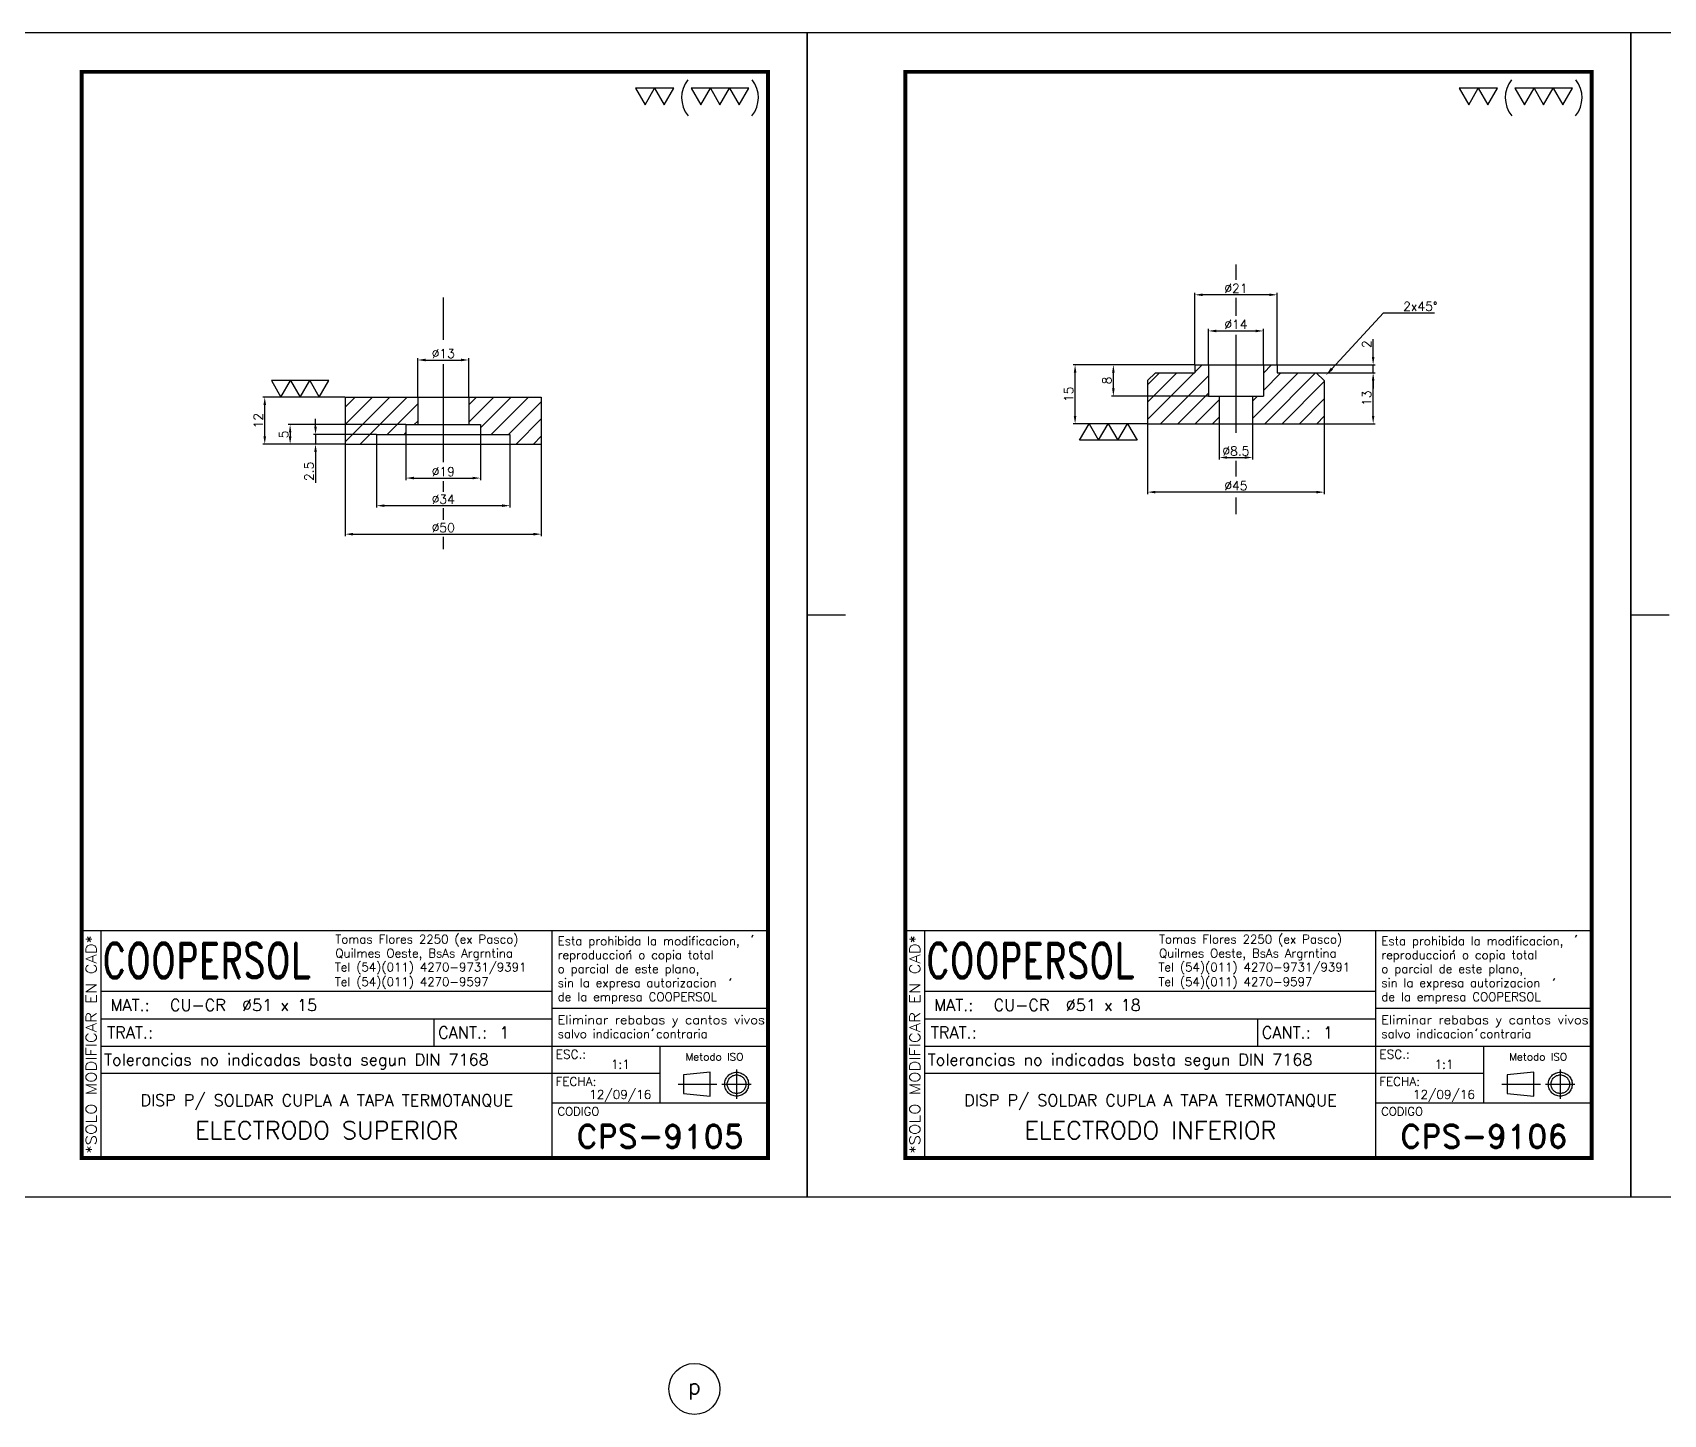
# Model space of a CAD drawing. Extents: x -21308 to -16735, y 11657 to 13517.
# Drawn here: x -19825.5 to -19409.7, y 12763 to 13115.4 of the extents above; entities that cross this region are included whole.
import ezdxf
from ezdxf import colors
from ezdxf.entities.mleader import LeaderData, LeaderLine
from ezdxf.enums import TextEntityAlignment as Align
from ezdxf.math import Vec2, Vec3

# ---------------------------------------------------------------- set-up
doc = ezdxf.new("R2010")
doc.units = 0
doc.header["$LTSCALE"] = 20
doc.header["$MEASUREMENT"] = 0
doc.linetypes.add('CENTER', pattern=[2, 1.25, -0.25, 0.25, -0.25])
doc.layers.get('0').update_dxf_attribs({"linetype": 'CONTINUOUS'})
doc.layers.get('DEFPOINTS').update_dxf_attribs({"linetype": 'CONTINUOUS'})
for name, color, linetype in [('0-POS', 3, 'CONTINUOUS'), ('1', 1, 'CENTER'), ('CL', 1, 'CENTER'), ('CO', 3, 'CONTINUOUS'), ('POS', 3, 'CONTINUOUS'), ('RY', 5, 'CONTINUOUS')]:
    doc.layers.add(name, color=color, linetype=linetype)
doc.styles.add('ROMAND', font='ROMAND')
doc.styles.add('ROMANS', font='ROMANS.SHX')
doc.dimstyles.new('1', dxfattribs={"dimtxt": 2.3, "dimasz": 2, "dimexe": 0.5, "dimexo": 0.0625, "dimgap": 0.5, "dimtad": 1, "dimdec": 4, "dimdsep": 46, "dimtxsty": 'ROMANS', "dimcen": -2, "dimclrt": 7, "dimadec": 0, "dimazin": 0, "dimtfac": 0.869565, "dimtdec": 4, "dimtmove": 0, "dimatfit": 3, "dimfxl": 1, "dimtolj": 1, "dimarcsym": 0})
pattern_1 = [(45, (-420, 0), (-2.2097087, 2.2097087), [])]

# ---------------------------------------------------------------- blocks, each defined once
blk = doc.blocks.new('A3G')
for p, q in [((235, 292), (235, 297)), ((0, 148.5), (9.75, 148.5)), ((235, 5), (235, 0))]:
    blk.add_line(p, q)
blk.add_lwpolyline([(0, 297), (420, 297), (420, 0), (0, 0)], close=True)
at = {"const_width": 1}
blk.add_lwpolyline([(25, 287), (410, 287), (410, 10), (25, 10)], close=True, dxfattribs=at)
blk = doc.blocks.new('A4G')
blk.add_line((0, 148.5), (9.75, 148.5))
blk.add_lwpolyline([(0, 297), (210, 297), (210, 0), (0, 0)], close=True)
at = {"const_width": 1}
blk.add_lwpolyline([(25, 287), (200, 287), (200, 10), (25, 10)], close=True, dxfattribs=at)
blk = doc.blocks.new('*D275')
at = {"layer": 'CO', "color": 0, "lineweight": -2}
for p, q in [((-19727.31, 13022.5), (-19727.31, 13032.42)), ((-19725.31, 13031.92), (-19716.31, 13031.92)), ((-19714.31, 13022.5), (-19714.31, 13032.42))]:
    blk.add_line(p, q, dxfattribs=at)
at = {"layer": 'CO', "color": 0}
for points in [[(-19725.31, 13032.26), (-19725.31, 13031.59), (-19727.31, 13031.92)], [(-19716.31, 13032.26), (-19716.31, 13031.59), (-19714.31, 13031.92)]]:
    blk.add_solid(points, dxfattribs=at)
at = {"layer": 'DEFPOINTS', "color": 0}
for p in [(-19714.31, 13031.92), (-19727.31, 13022.43), (-19714.31, 13022.43)]:
    blk.add_point(p, dxfattribs=at)
at = {"layer": 'CO', "color": 7, "insert": (-19720.81, 13033.57), "char_height": 2.3, "attachment_point": 5, "style": 'ROMANS'}
blk.add_mtext('\\A1;%%C13', dxfattribs=at)
blk = doc.blocks.new('*D276')
at = {"layer": 'CO', "color": 0, "lineweight": -2}
for p, q in [((-19730.31, 13012.87), (-19730.31, 13001.31)), ((-19711.31, 13012.87), (-19711.31, 13001.31)), ((-19728.31, 13001.81), (-19713.31, 13001.81))]:
    blk.add_line(p, q, dxfattribs=at)
at = {"layer": 'CO', "color": 0}
for points in [[(-19728.31, 13002.14), (-19728.31, 13001.48), (-19730.31, 13001.81)], [(-19713.31, 13002.14), (-19713.31, 13001.48), (-19711.31, 13001.81)]]:
    blk.add_solid(points, dxfattribs=at)
at = {"layer": 'DEFPOINTS', "color": 0}
for p in [(-19730.31, 13012.93), (-19711.31, 13012.93), (-19711.31, 13001.81)]:
    blk.add_point(p, dxfattribs=at)
at = {"layer": 'CO', "color": 7, "insert": (-19720.81, 13003.46), "char_height": 2.3, "attachment_point": 5, "style": 'ROMANS'}
blk.add_mtext('\\A1;%%C19', dxfattribs=at)
blk = doc.blocks.new('*D277')
at = {"layer": 'CO', "color": 0, "lineweight": -2}
for p, q in [((-19737.81, 13010.37), (-19737.81, 12994.27)), ((-19703.81, 13010.37), (-19703.81, 12994.27)), ((-19735.81, 12994.77), (-19705.81, 12994.77))]:
    blk.add_line(p, q, dxfattribs=at)
at = {"layer": 'CO', "color": 0}
for points in [[(-19735.81, 12995.1), (-19735.81, 12994.44), (-19737.81, 12994.77)], [(-19705.81, 12995.1), (-19705.81, 12994.44), (-19703.81, 12994.77)]]:
    blk.add_solid(points, dxfattribs=at)
at = {"layer": 'DEFPOINTS', "color": 0}
for p in [(-19737.81, 13010.43), (-19703.81, 13010.43), (-19703.81, 12994.77)]:
    blk.add_point(p, dxfattribs=at)
at = {"layer": 'CO', "color": 7, "insert": (-19720.81, 12996.42), "char_height": 2.3, "attachment_point": 5, "style": 'ROMANS'}
blk.add_mtext('\\A1;%%C34', dxfattribs=at)
blk = doc.blocks.new('*D278')
at = {"layer": 'CO', "color": 0, "lineweight": -2}
for p, q in [((-19745.81, 13010.37), (-19745.81, 12987)), ((-19695.81, 13010.37), (-19695.81, 12987)), ((-19743.81, 12987.5), (-19697.81, 12987.5))]:
    blk.add_line(p, q, dxfattribs=at)
at = {"layer": 'CO', "color": 0}
for points in [[(-19743.81, 12987.83), (-19743.81, 12987.16), (-19745.81, 12987.5)], [(-19697.81, 12987.83), (-19697.81, 12987.16), (-19695.81, 12987.5)]]:
    blk.add_solid(points, dxfattribs=at)
at = {"layer": 'DEFPOINTS', "color": 0}
for p in [(-19745.81, 13010.43), (-19695.81, 13010.43), (-19695.81, 12987.5)]:
    blk.add_point(p, dxfattribs=at)
at = {"layer": 'CO', "color": 7, "insert": (-19720.81, 12989.15), "char_height": 2.3, "attachment_point": 5, "style": 'ROMANS'}
blk.add_mtext('\\A1;%%C50', dxfattribs=at)
blk = doc.blocks.new('*D279')
at = {"layer": 'CO', "color": 0, "lineweight": -2}
for p, q in [((-19753.38, 13014.93), (-19753.38, 13016.93)), ((-19737.87, 13012.93), (-19753.88, 13012.93)), ((-19745.87, 13010.43), (-19753.88, 13010.43)), ((-19753.38, 13012.93), (-19753.38, 13010.43)), ((-19753.38, 13008.43), (-19753.38, 13000.61))]:
    blk.add_line(p, q, dxfattribs=at)
at = {"layer": 'CO', "color": 0}
for points in [[(-19753.71, 13014.93), (-19753.04, 13014.93), (-19753.38, 13012.93)], [(-19753.71, 13008.43), (-19753.04, 13008.43), (-19753.38, 13010.43)]]:
    blk.add_solid(points, dxfattribs=at)
at = {"layer": 'DEFPOINTS', "color": 0}
for p in [(-19753.38, 13010.43), (-19745.81, 13010.43), (-19737.81, 13012.93)]:
    blk.add_point(p, dxfattribs=at)
at = {"layer": 'CO', "color": 7, "insert": (-19755.03, 13003.52), "char_height": 2.3, "attachment_point": 5, "rotation": 90, "style": 'ROMANS'}
blk.add_mtext('\\A1;2.5', dxfattribs=at)
blk = doc.blocks.new('*D280')
at = {"layer": 'CO', "color": 0, "lineweight": -2}
for p, q in [((-19730.37, 13015.43), (-19760.35, 13015.43)), ((-19745.87, 13010.43), (-19760.35, 13010.43)), ((-19759.85, 13013.43), (-19759.85, 13012.43))]:
    blk.add_line(p, q, dxfattribs=at)
at = {"layer": 'CO', "color": 0}
for points in [[(-19760.18, 13013.43), (-19759.52, 13013.43), (-19759.85, 13015.43)], [(-19760.18, 13012.43), (-19759.52, 13012.43), (-19759.85, 13010.43)]]:
    blk.add_solid(points, dxfattribs=at)
at = {"layer": 'DEFPOINTS', "color": 0}
for p in [(-19730.31, 13015.43), (-19759.85, 13010.43), (-19745.81, 13010.43)]:
    blk.add_point(p, dxfattribs=at)
at = {"layer": 'CO', "color": 7, "insert": (-19761.5, 13012.93), "char_height": 2.3, "attachment_point": 5, "rotation": 90, "style": 'ROMANS'}
blk.add_mtext('\\A1;5', dxfattribs=at)
blk = doc.blocks.new('*D281')
at = {"layer": 'CO', "color": 0, "lineweight": -2}
for p, q in [((-19745.87, 13022.43), (-19766.82, 13022.43)), ((-19766.32, 13012.43), (-19766.32, 13020.43)), ((-19745.87, 13010.43), (-19766.82, 13010.43))]:
    blk.add_line(p, q, dxfattribs=at)
at = {"layer": 'CO', "color": 0}
for points in [[(-19766.65, 13020.43), (-19765.99, 13020.43), (-19766.32, 13022.43)], [(-19766.65, 13012.43), (-19765.99, 13012.43), (-19766.32, 13010.43)]]:
    blk.add_solid(points, dxfattribs=at)
at = {"layer": 'DEFPOINTS', "color": 0}
for p in [(-19766.32, 13022.43), (-19745.81, 13022.43), (-19745.81, 13010.43)]:
    blk.add_point(p, dxfattribs=at)
at = {"layer": 'CO', "color": 7, "insert": (-19767.97, 13016.43), "char_height": 2.3, "attachment_point": 5, "rotation": 90, "style": 'ROMANS'}
blk.add_mtext('\\A1;12', dxfattribs=at)
blk = doc.blocks.new('*D282')
at = {"layer": 'CO', "color": 0, "lineweight": -2}
for p, q in [((-19541.22, 13015.62), (-19541.22, 12997.72)), ((-19496.22, 13015.62), (-19496.22, 12997.72)), ((-19498.22, 12998.22), (-19539.22, 12998.22))]:
    blk.add_line(p, q, dxfattribs=at)
at = {"layer": 'CO', "color": 0}
for points in [[(-19539.22, 12998.56), (-19539.22, 12997.89), (-19541.22, 12998.22)], [(-19498.22, 12998.56), (-19498.22, 12997.89), (-19496.22, 12998.22)]]:
    blk.add_solid(points, dxfattribs=at)
at = {"layer": 'DEFPOINTS', "color": 0}
for p in [(-19541.22, 13015.68), (-19496.22, 13015.68), (-19541.22, 12998.22)]:
    blk.add_point(p, dxfattribs=at)
at = {"layer": 'CO', "color": 7, "insert": (-19518.72, 12999.87), "char_height": 2.3, "attachment_point": 5, "style": 'ROMANS'}
blk.add_mtext('\\A1;%%C45', dxfattribs=at)
blk = doc.blocks.new('*D283')
at = {"layer": 'CO', "color": 0, "lineweight": -2}
for p, q in [((-19522.97, 13015.62), (-19522.97, 13006.55)), ((-19514.47, 13015.62), (-19514.47, 13006.55)), ((-19520.97, 13007.05), (-19516.47, 13007.05))]:
    blk.add_line(p, q, dxfattribs=at)
at = {"layer": 'CO', "color": 0}
for points in [[(-19520.97, 13007.39), (-19520.97, 13006.72), (-19522.97, 13007.05)], [(-19516.47, 13007.39), (-19516.47, 13006.72), (-19514.47, 13007.05)]]:
    blk.add_solid(points, dxfattribs=at)
at = {"layer": 'DEFPOINTS', "color": 0}
for p in [(-19522.97, 13015.68), (-19514.47, 13015.68), (-19514.47, 13007.05)]:
    blk.add_point(p, dxfattribs=at)
at = {"layer": 'CO', "color": 7, "insert": (-19518.72, 13008.7), "char_height": 2.3, "attachment_point": 5, "style": 'ROMANS'}
blk.add_mtext('\\A1;%%C8.5', dxfattribs=at)
blk = doc.blocks.new('*D284')
at = {"layer": 'CO', "color": 0, "lineweight": -2}
for p, q in [((-19525.72, 13030.74), (-19525.72, 13039.83)), ((-19523.72, 13039.33), (-19513.72, 13039.33)), ((-19511.72, 13030.74), (-19511.72, 13039.83))]:
    blk.add_line(p, q, dxfattribs=at)
at = {"layer": 'CO', "color": 0}
for points in [[(-19523.72, 13039.66), (-19523.72, 13038.99), (-19525.72, 13039.33)], [(-19513.72, 13039.66), (-19513.72, 13038.99), (-19511.72, 13039.33)]]:
    blk.add_solid(points, dxfattribs=at)
at = {"layer": 'DEFPOINTS', "color": 0}
for p in [(-19511.72, 13039.33), (-19525.72, 13030.68), (-19511.72, 13030.68)]:
    blk.add_point(p, dxfattribs=at)
at = {"layer": 'CO', "color": 7, "insert": (-19518.72, 13040.98), "char_height": 2.3, "attachment_point": 5, "style": 'ROMANS'}
blk.add_mtext('\\A1;%%C14', dxfattribs=at)
blk = doc.blocks.new('*D285')
at = {"layer": 'CO', "color": 0, "lineweight": -2}
for p, q in [((-19529.22, 13030.74), (-19529.22, 13049.05)), ((-19510.22, 13048.55), (-19527.22, 13048.55)), ((-19508.22, 13030.74), (-19508.22, 13049.05))]:
    blk.add_line(p, q, dxfattribs=at)
at = {"layer": 'CO', "color": 0}
for points in [[(-19527.22, 13048.88), (-19527.22, 13048.22), (-19529.22, 13048.55)], [(-19510.22, 13048.88), (-19510.22, 13048.22), (-19508.22, 13048.55)]]:
    blk.add_solid(points, dxfattribs=at)
at = {"layer": 'DEFPOINTS', "color": 0}
for p in [(-19529.22, 13048.55), (-19529.22, 13030.68), (-19508.22, 13030.68)]:
    blk.add_point(p, dxfattribs=at)
at = {"layer": 'CO', "color": 7, "insert": (-19518.72, 13050.2), "char_height": 2.3, "attachment_point": 5, "style": 'ROMANS'}
blk.add_mtext('\\A1;%%C21', dxfattribs=at)
blk = doc.blocks.new('*D286')
at = {"layer": 'CO', "color": 0, "lineweight": -2}
for p, q in [((-19529.29, 13030.68), (-19550.46, 13030.68)), ((-19549.96, 13024.68), (-19549.96, 13028.68)), ((-19525.79, 13022.68), (-19550.46, 13022.68))]:
    blk.add_line(p, q, dxfattribs=at)
at = {"layer": 'CO', "color": 0}
for points in [[(-19550.3, 13028.68), (-19549.63, 13028.68), (-19549.96, 13030.68)], [(-19550.3, 13024.68), (-19549.63, 13024.68), (-19549.96, 13022.68)]]:
    blk.add_solid(points, dxfattribs=at)
at = {"layer": 'DEFPOINTS', "color": 0}
for p in [(-19549.96, 13030.68), (-19529.22, 13030.68), (-19525.72, 13022.68)]:
    blk.add_point(p, dxfattribs=at)
at = {"layer": 'CO', "color": 7, "insert": (-19551.61, 13026.68), "char_height": 2.3, "attachment_point": 5, "rotation": 90, "style": 'ROMANS'}
blk.add_mtext('\\A1;8', dxfattribs=at)
blk = doc.blocks.new('*D287')
at = {"layer": 'CO', "color": 0, "lineweight": -2}
for p, q in [((-19529.29, 13030.68), (-19560.22, 13030.68)), ((-19559.72, 13017.68), (-19559.72, 13028.68)), ((-19541.29, 13015.68), (-19560.22, 13015.68))]:
    blk.add_line(p, q, dxfattribs=at)
at = {"layer": 'CO', "color": 0}
for points in [[(-19560.06, 13028.68), (-19559.39, 13028.68), (-19559.72, 13030.68)], [(-19560.06, 13017.68), (-19559.39, 13017.68), (-19559.72, 13015.68)]]:
    blk.add_solid(points, dxfattribs=at)
at = {"layer": 'DEFPOINTS', "color": 0}
for p in [(-19559.72, 13030.68), (-19529.22, 13030.68), (-19541.22, 13015.68)]:
    blk.add_point(p, dxfattribs=at)
at = {"layer": 'CO', "color": 7, "insert": (-19561.37, 13023.18), "char_height": 2.3, "attachment_point": 5, "rotation": 90, "style": 'ROMANS'}
blk.add_mtext('\\A1;15', dxfattribs=at)
blk = doc.blocks.new('*D288')
at = {"layer": 'CO', "color": 0, "lineweight": -2}
for p, q in [((-19498.16, 13028.68), (-19483.23, 13028.68)), ((-19483.73, 13017.68), (-19483.73, 13026.68)), ((-19496.16, 13015.68), (-19483.23, 13015.68))]:
    blk.add_line(p, q, dxfattribs=at)
at = {"layer": 'CO', "color": 0}
for points in [[(-19484.06, 13026.68), (-19483.4, 13026.68), (-19483.73, 13028.68)], [(-19484.06, 13017.68), (-19483.4, 13017.68), (-19483.73, 13015.68)]]:
    blk.add_solid(points, dxfattribs=at)
at = {"layer": 'DEFPOINTS', "color": 0}
for p in [(-19498.22, 13028.68), (-19483.73, 13028.68), (-19496.22, 13015.68)]:
    blk.add_point(p, dxfattribs=at)
at = {"layer": 'CO', "color": 7, "insert": (-19485.38, 13022.18), "char_height": 2.3, "attachment_point": 5, "rotation": 90, "style": 'ROMANS'}
blk.add_mtext('\\A1;13', dxfattribs=at)
blk = doc.blocks.new('*D289')
at = {"layer": 'CO', "color": 0, "lineweight": -2}
for p, q in [((-19483.73, 13032.68), (-19483.73, 13037.21)), ((-19508.16, 13030.68), (-19483.23, 13030.68)), ((-19483.73, 13028.68), (-19483.73, 13030.68)), ((-19498.16, 13028.68), (-19483.23, 13028.68)), ((-19483.73, 13026.68), (-19483.73, 13024.68))]:
    blk.add_line(p, q, dxfattribs=at)
at = {"layer": 'CO', "color": 0}
for points in [[(-19484.06, 13032.68), (-19483.4, 13032.68), (-19483.73, 13030.68)], [(-19484.06, 13026.68), (-19483.4, 13026.68), (-19483.73, 13028.68)]]:
    blk.add_solid(points, dxfattribs=at)
at = {"layer": 'DEFPOINTS', "color": 0}
for p in [(-19508.22, 13030.68), (-19483.73, 13030.68), (-19498.22, 13028.68)]:
    blk.add_point(p, dxfattribs=at)
at = {"layer": 'CO', "color": 7, "insert": (-19485.38, 13035.95), "char_height": 2.3, "attachment_point": 5, "rotation": 90, "style": 'ROMANS'}
blk.add_mtext('\\A1;2', dxfattribs=at)
blk = doc.blocks.new('COOPERSOLROT-02')
for p, q in [((0, 58), (175, 58)), ((0, 0), (0, 58)), ((5, 0), (5, 58)), ((120, 0), (120, 58)), ((175, 0), (175, 58)), ((5, 42.5), (120, 42.5)), ((120, 38.19), (175, 38.19)), ((5, 35.5), (120, 35.5)), ((89.89, 28.5), (89.89, 35.5)), ((5, 28.5), (175, 28.5)), ((147.5, 14), (147.5, 28.5)), ((147.5, 21.5), (5, 21.5)), ((120, 14), (175, 14)), ((0, 0), (175, 0))]:
    blk.add_line(p, q)
at = {"color": 1, "linetype": 'CENTER'}
blk.add_line((166.98, 22.51), (166.98, 15.06), dxfattribs=at)
for points in [[(152.09, 18.79), (161.93, 18.79)], [(163.26, 18.79), (170.71, 18.79)]]:
    blk.add_lwpolyline(points, dxfattribs=at)
at = {"layer": '1'}
for points in [[(170.85, 56.26), (171.21, 56.85)], [(139.66, 52.43), (140.02, 53.02)], [(165.28, 45.22), (165.64, 45.81)], [(145.46, 32.42), (145.82, 33.01)]]:
    blk.add_lwpolyline(points, dxfattribs=at)
blk.add_lwpolyline([(160.25, 18.79), (160.25, 21.83), (153.47, 21.16), (153.47, 16.41), (160.25, 15.74)], close=True, dxfattribs=at)
for radius in [3.05, 2.37]:
    blk.add_circle((166.98, 18.79), radius, dxfattribs=at)
at = {"style": 'ROMANS', "width": 0.996387}
blk.add_text('*SOLO MODIFICAR EN CAD*', height=2.7, rotation=90, dxfattribs=at).set_placement((3.77, 1.09), (3.77, 56.81), align=Align.FIT)
at = {"style": 'ROMAND', "width": 0.75}
blk.add_text('COOPERSOL', height=9, dxfattribs=at).set_placement((5.26, 45.85))
at = {"style": 'ROMANS'}
for s, p in [('MAT.:', (7.32, 37.47)), ('TRAT.:', (6.5, 30.47)), ('CANT.:', (90.89, 30.47)), ('Tolerancias no indicadas basta segun DIN 7168', (5.7, 23.56))]:
    blk.add_text(s, height=3, dxfattribs=at).set_placement(p)
for tag, height, style, p in [('CONJUNTO', 2.3, 'ROMANS', (62.5, 17.5)), ('SUBCONJUNTO', 3, 'ROMANS', (62.5, 11.5)), ('COD-PLA', 6, 'ROMAND', (147.5, 5.5)), ('DENOMINACION', 4.5, 'ROMANS', (62.5, 4.75))]:
    blk.add_attdef(tag, text='', height=height, dxfattribs=dict(style=style)).set_placement(p, align=Align.MIDDLE)
at = {"layer": '1', "style": 'ROMANS'}
for s, height, p in [('Tomas Flores 2250 (ex Pasco)', 2.2, (64.69, 54.68)), ('Esta prohibida la modificacion,', 2.2, (121.36, 54.23)), ('Tel (54)(011) 4270-9731/9391', 2.2, (64.55, 47.56)), ('Quilmes Oeste, BsAs Argrntina', 2.2, (64.69, 51.12)), ('reproduccion o copia total', 2.2, (121.36, 50.67)), ('Tel (54)(011) 4270-9597', 2.2, (64.55, 43.83)), ('o parcial de este plano,', 2.2, (121.36, 47.11)), ('sin la expresa autorizacion ', 2.2, (121.36, 43.55)), ('de la empresa COOPERSOL', 2.2, (121.36, 39.99)), ('salvo indicacion contraria', 2.2, (121.36, 30.54)), ('ESC.:', 2.25, (120.89, 25.29)), ('FECHA:', 2.25, (120.81, 18.36)), ('CODIGO', 2.16, (121.33, 10.78))]:
    blk.add_text(s, height=height, dxfattribs=at).set_placement(p)
at = {"layer": '1', "style": 'ROMANS', "width": 0.96139}
blk.add_text('Eliminar rebabas y cantos vivos', height=2.2, dxfattribs=at).set_placement((121.34, 34.1), (174.21, 34.1), align=Align.FIT)
at = {"layer": '1', "style": 'ROMANS'}
blk.add_text('Metodo ISO', height=1.948, dxfattribs=at).set_placement((161.34, 25.77), align=Align.MIDDLE)
for tag, p in [('MAT', (22.51, 37.47)), ('TRAT', (22.51, 30.47)), ('CANT', (106.49, 30.47))]:
    blk.add_attdef(tag, p, '', height=3, dxfattribs=at)
for tag, p in [('ESC', (137.33, 22.73)), ('FECHA', (137.33, 15.06))]:
    blk.add_attdef(tag, text='', height=2.25, dxfattribs=at).set_placement(p, align=Align.CENTER)
blk = doc.blocks.new('POS')
at = {"layer": '0-POS'}
blk.add_circle((0, 0), 6.5, dxfattribs=at)
at = {"layer": '0-POS', "style": 'ROMANS', "flags": 4}
blk.add_attdef('P', text='', height=4, dxfattribs=at).set_placement((0, 0), align=Align.MIDDLE)

msp = doc.modelspace()

# ---------------------------------------------------------------- hatches: boundary and pattern name
at = {"layer": 'RY'}
h = msp.add_hatch(dxfattribs=at)
h.set_pattern_fill('ANSI31', color=256, scale=25, style=0)
h.set_pattern_definition(pattern_1)
h.paths.add_polyline_path([(-19522.97383, 13015.68141), (-19522.97383, 13022.68141), (-19525.72383, 13022.68141), (-19525.72383, 13030.68141), (-19529.22383, 13030.68141), (-19529.22383, 13028.68141), (-19539.22383, 13028.68141), (-19541.22383, 13026.68141), (-19541.22383, 13015.68141)])
h.paths.add_polyline_path([(-19496.22383, 13015.68141), (-19496.22383, 13026.68141), (-19498.22383, 13028.68141), (-19508.22383, 13028.68141), (-19508.22383, 13030.68141), (-19511.72383, 13030.68141), (-19511.72383, 13022.68141), (-19514.47383, 13022.68141), (-19514.47383, 13015.68141)])
h = msp.add_hatch(dxfattribs=at)
h.set_pattern_fill('ANSI31', color=256, scale=25, style=0)
h.set_pattern_definition(pattern_1)
h.paths.add_polyline_path([(-19745.80997, 13022.43293), (-19745.80997, 13010.43293), (-19737.80997, 13010.43293), (-19737.80997, 13012.93293), (-19730.30997, 13012.93293), (-19730.30997, 13015.43293), (-19727.30997, 13015.43293), (-19727.30997, 13022.43293)])
h.paths.add_polyline_path([(-19711.30997, 13015.43293), (-19711.30997, 13012.93293), (-19703.80997, 13012.93293), (-19703.80997, 13010.43293), (-19695.80997, 13010.43293), (-19695.80997, 13022.43293), (-19714.30997, 13022.43293), (-19714.30997, 13015.43293)])

# ---------------------------------------------------------------- linework, layer by layer
for p, q in [((-19529.22383, 13030.68141), (-19508.22383, 13030.68141)), ((-19529.22383, 13030.68141), (-19529.22383, 13028.68141)), ((-19525.72383, 13030.68141), (-19525.72383, 13022.68141)), ((-19511.72383, 13030.68141), (-19511.72383, 13022.68141)), ((-19508.22383, 13030.68141), (-19508.22383, 13028.68141)), ((-19539.22383, 13028.68141), (-19541.22383, 13026.68141)), ((-19541.22383, 13026.68141), (-19541.22383, 13015.68141)), ((-19539.22383, 13028.68141), (-19529.22383, 13028.68141)), ((-19508.22383, 13028.68141), (-19498.22383, 13028.68141)), ((-19498.22383, 13028.68141), (-19496.22383, 13026.68141)), ((-19496.22383, 13026.68141), (-19496.22383, 13015.68141)), ((-19745.80997, 13022.43293), (-19745.80997, 13010.43293)), ((-19745.80997, 13022.43293), (-19695.80997, 13022.43293)), ((-19727.30997, 13022.43293), (-19727.30997, 13015.43293)), ((-19714.30997, 13022.43293), (-19714.30997, 13015.43293)), ((-19695.80997, 13022.43293), (-19695.80997, 13010.43293)), ((-19525.72383, 13022.68141), (-19511.72383, 13022.68141)), ((-19522.97383, 13022.68141), (-19522.97383, 13015.68141)), ((-19514.47383, 13022.68141), (-19514.47383, 13015.68141)), ((-19730.30997, 13015.43293), (-19730.30997, 13012.93293)), ((-19730.30997, 13015.43293), (-19711.30997, 13015.43293)), ((-19711.30997, 13015.43293), (-19711.30997, 13012.93293)), ((-19541.22383, 13015.68141), (-19496.22383, 13015.68141)), ((-19745.80997, 13010.43293), (-19695.80997, 13010.43293)), ((-19737.80997, 13012.93293), (-19737.80997, 13010.43293)), ((-19737.80997, 13012.93293), (-19703.80997, 13012.93293)), ((-19703.80997, 13012.93293), (-19703.80997, 13010.43293))]:
    msp.add_line(p, q)
at = {"layer": 'CL'}
for p, q in [((-19518.72383, 13056.27672), (-19518.72383, 13052.33762)), ((-19720.80997, 13047.8724), (-19720.80997, 13037.03934)), ((-19518.72383, 13047.79587), (-19518.72383, 13043.21905)), ((-19518.72383, 13038.36764), (-19518.72383, 13011.32535)), ((-19720.80997, 13030.82962), (-19720.80997, 13005.22282)), ((-19518.72383, 13006.16428), (-19518.72383, 13002.22661)), ((-19720.80997, 13001.03214), (-19720.80997, 12998.30184)), ((-19720.80997, 12994.14918), (-19720.80997, 12991.15986)), ((-19518.72383, 12996.8591), (-19518.72383, 12992.60344)), ((-19720.80997, 12986.84617), (-19720.80997, 12983.66328))]:
    msp.add_line(p, q, dxfattribs=at)
at = {"layer": 'CO'}
for points in [[(-19669.37234, 13097.02856), (-19666.92819, 13101.26195), (-19671.81649, 13101.26195)], [(-19664.48404, 13097.02856), (-19662.03988, 13101.26195), (-19666.92819, 13101.26195)], [(-19655.14486, 13097.02856), (-19652.70071, 13101.26195), (-19657.58902, 13101.26195)], [(-19650.25656, 13097.02856), (-19647.81241, 13101.26195), (-19652.70071, 13101.26195)], [(-19645.36825, 13097.02856), (-19642.9241, 13101.26195), (-19647.81241, 13101.26195)], [(-19459.37234, 13097.02856), (-19456.92819, 13101.26195), (-19461.81649, 13101.26195)], [(-19454.48404, 13097.02856), (-19452.03988, 13101.26195), (-19456.92819, 13101.26195)], [(-19445.14486, 13097.02856), (-19442.70071, 13101.26195), (-19447.58902, 13101.26195)], [(-19440.25656, 13097.02856), (-19437.81241, 13101.26195), (-19442.70071, 13101.26195)], [(-19435.36825, 13097.02856), (-19432.9241, 13101.26195), (-19437.81241, 13101.26195)], [(-19762.18251, 13022.43293), (-19759.73836, 13026.66633), (-19764.62667, 13026.66633)], [(-19757.29421, 13022.43293), (-19754.85006, 13026.66633), (-19759.73836, 13026.66633)], [(-19752.40591, 13022.43293), (-19749.96175, 13026.66633), (-19754.85006, 13026.66633)], [(-19556.15646, 13015.68141), (-19553.71231, 13011.44802), (-19558.60061, 13011.44802)], [(-19551.26815, 13015.68141), (-19548.824, 13011.44802), (-19553.71231, 13011.44802)], [(-19546.37985, 13015.68141), (-19543.9357, 13011.44802), (-19548.824, 13011.44802)]]:
    msp.add_lwpolyline(points, close=True, dxfattribs=at)
for centre, start, end in [((-19652.68693, 13098.85707), 141.7687645, 219.2464834), ((-19647.82618, 13098.85707), 320.7535166, 38.2312355), ((-19442.68693, 13098.85707), 141.7687645, 219.2464834), ((-19437.82618, 13098.85707), 320.7535166, 38.2312355)]:
    msp.add_arc(centre, 7.35713, start, end, dxfattribs=at)

# ---------------------------------------------------------------- block references
for name, p in [('A4G', (-19838.00568, 12818.42201)), ('A4G', (-19628.00568, 12818.42201)), ('A3G', (-19418.00568, 12818.42201))]:
    msp.add_blockref(name, p)
ref = msp.add_blockref('COOPERSOLROT-02', (-19813.00568, 12828.42201))
ref.add_attrib('COD-PLA', 'CPS-9105', dxfattribs={"height": 6, "style": 'ROMAND'}).set_placement((-19665.50568, 12833.92201), align=Align.MIDDLE)
ref.add_attrib('FECHA', '12/09/16', dxfattribs={"layer": '1', "height": 2.25, "style": 'ROMANS'}).set_placement((-19675.671, 12843.48301), align=Align.CENTER)
ref.add_attrib('MAT', 'CU-CR  %%c51 x 15', (-19790.50039, 12865.89016), dxfattribs={"layer": '1', "height": 3, "style": 'ROMANS'})
ref.add_attrib('ESC', '1:1', dxfattribs={"layer": '1', "height": 2.25, "style": 'ROMANS'}).set_placement((-19675.671, 12851.15056), align=Align.CENTER)
ref.add_attrib('CANT', '1', (-19706.51509, 12858.89016), dxfattribs={"layer": '1', "height": 3, "style": 'ROMANS'})
ref.add_attrib('DENOMINACION', 'ELECTRODO SUPERIOR', dxfattribs={"height": 4.5, "style": 'ROMANS'}).set_placement((-19750.50568, 12835.45983), align=Align.MIDDLE)
ref.add_attrib('SUBCONJUNTO', 'DISP P/ SOLDAR CUPLA A TAPA TERMOTANQUE', dxfattribs={"height": 3, "style": 'ROMANS'}).set_placement((-19750.50568, 12842.89986), align=Align.MIDDLE)
ref = msp.add_blockref('COOPERSOLROT-02', (-19603.00568, 12828.42201))
ref.add_attrib('COD-PLA', 'CPS-9106', dxfattribs={"height": 6, "style": 'ROMAND'}).set_placement((-19455.50568, 12833.92201), align=Align.MIDDLE)
ref.add_attrib('FECHA', '12/09/16', dxfattribs={"layer": '1', "height": 2.25, "style": 'ROMANS'}).set_placement((-19465.671, 12843.48301), align=Align.CENTER)
ref.add_attrib('MAT', 'CU-CR  %%c51 x 18', (-19580.50039, 12865.89016), dxfattribs={"layer": '1', "height": 3, "style": 'ROMANS'})
ref.add_attrib('ESC', '1:1', dxfattribs={"layer": '1', "height": 2.25, "style": 'ROMANS'}).set_placement((-19465.671, 12851.15056), align=Align.CENTER)
ref.add_attrib('CANT', '1', (-19496.51509, 12858.89016), dxfattribs={"layer": '1', "height": 3, "style": 'ROMANS'})
ref.add_attrib('DENOMINACION', 'ELECTRODO INFERIOR', dxfattribs={"height": 4.5, "style": 'ROMANS'}).set_placement((-19540.50568, 12835.45983), align=Align.MIDDLE)
ref.add_attrib('SUBCONJUNTO', 'DISP P/ SOLDAR CUPLA A TAPA TERMOTANQUE', dxfattribs={"height": 3, "style": 'ROMANS'}).set_placement((-19540.50568, 12842.89986), align=Align.MIDDLE)
at = {"layer": 'POS'}
msp.add_blockref('POS', (-19656.76252, 12769.49964), dxfattribs=at).add_auto_attribs({'P': 'p'})

# ---------------------------------------------------------------- dimensions: what is measured, and where the dimension line sits
at = {"layer": 'CO'}
for base, p1, p2, picture, middle in [((-19529.22383, 13048.54887), (-19508.22383, 13030.68141), (-19529.22383, 13030.68141), '*D285', (-19518.72383, 13050.19887)), ((-19511.72383, 13039.32622), (-19525.72383, 13030.68141), (-19511.72383, 13030.68141), '*D284', (-19518.72383, 13040.97622)), ((-19714.30997, 13031.9249), (-19727.30997, 13022.43293), (-19714.30997, 13022.43293), '*D275', (-19720.80997, 13033.5749)), ((-19541.22383, 12998.22463), (-19496.22383, 13015.68141), (-19541.22383, 13015.68141), '*D282', (-19518.72383, 12999.87463)), ((-19514.47383, 13007.05445), (-19522.97383, 13015.68141), (-19514.47383, 13015.68141), '*D283', (-19518.72383, 13008.70445)), ((-19695.80997, 12987.49741), (-19745.80997, 13010.43293), (-19695.80997, 13010.43293), '*D278', (-19720.80997, 12989.14741)), ((-19703.80997, 12994.76984), (-19737.80997, 13010.43293), (-19703.80997, 13010.43293), '*D277', (-19720.80997, 12996.41984)), ((-19711.30997, 13001.81141), (-19730.30997, 13012.93293), (-19711.30997, 13012.93293), '*D276', (-19720.80997, 13003.46141))]:
    dim = msp.add_linear_dim(base=base, p1=p1, p2=p2, text='%%C<>', dimstyle='1', dxfattribs=at)
    dim.commit()
    dim.dimension.update_dxf_attribs({"geometry": picture, "text_midpoint": middle})
for base, p1, p2, picture, middle in [((-19483.73146, 13030.68141), (-19498.22383, 13028.68141), (-19508.22383, 13030.68141), '*D289', (-19485.38146, 13035.94808)), ((-19559.72319, 13030.68141), (-19541.22383, 13015.68141), (-19529.22383, 13030.68141), '*D287', (-19561.37319, 13023.18141)), ((-19549.96469, 13030.68141), (-19525.72383, 13022.68141), (-19529.22383, 13030.68141), '*D286', (-19551.61469, 13026.68141)), ((-19483.73146, 13028.68141), (-19496.22383, 13015.68141), (-19498.22383, 13028.68141), '*D288', (-19485.38146, 13022.18141)), ((-19766.32068, 13022.43293), (-19745.80997, 13010.43293), (-19745.80997, 13022.43293), '*D281', (-19767.97068, 13016.43293)), ((-19759.84888, 13010.43293), (-19730.30997, 13015.43293), (-19745.80997, 13010.43293), '*D280', (-19761.49888, 13012.93293)), ((-19753.37709, 13010.43293), (-19737.80997, 13012.93293), (-19745.80997, 13010.43293), '*D279', (-19755.02709, 13003.52341))]:
    dim = msp.add_linear_dim(base=base, p1=p1, p2=p2, angle=90, dimstyle='1', dxfattribs=at)
    dim.commit()
    dim.dimension.update_dxf_attribs({"geometry": picture, "text_midpoint": middle})

# ---------------------------------------------------------------- leaders
ml = msp.add_multileader_mtext('Standard', dxfattribs=at)
ml.set_content('2x45%%D', color=7, style='ROMANS')
ml.set_leader_properties(color=256, linetype='ByLayer', lineweight=-1)
ml.build(insert=Vec2(0, 0))
ml.multileader.update_dxf_attribs({"text_left_attachment_type": 6, "text_right_attachment_type": 5, "dogleg_length": 4, "arrow_head_size": 2.3})
ctx = ml.context
ctx.base_point, ctx.char_height, ctx.arrow_head_size, ctx.landing_gap_size, ctx.plane_origin = Vec3(-19477.07531, 13043.98709), 2.3, 2.3, 1, Vec3(-19495.78086, 13028.00592)
ctx.left_attachment, ctx.right_attachment = 6, 5
notes = []
notes.append((ctx, [(0, (1, 1, 0), (-19481.07531, 13043.98709), (1, 0), 4, [(0, [(-19495.78086, 13028.00592)], 0, [])])]))
ctx.mtext.insert, ctx.mtext.flow_direction = Vec3(-19476.07531, 13046.74709), 5
for ctx, leaders in notes:
    for number, flags, end, landing, length, lines in leaders:
        leader = LeaderData()
        leader.index, (leader.has_last_leader_line, leader.has_dogleg_vector, leader.attachment_direction) = number, flags
        leader.last_leader_point, leader.dogleg_vector, leader.dogleg_length = Vec3(end), Vec3(landing), length
        for number, points, colour, breaks in lines:
            line = LeaderLine()
            line.index, line.vertices, line.color, line.breaks = number, Vec3.list(points), colors.encode_raw_color(colour), breaks
            leader.lines.append(line)
        ctx.leaders.append(leader)

doc.saveas('drawing.dxf')
